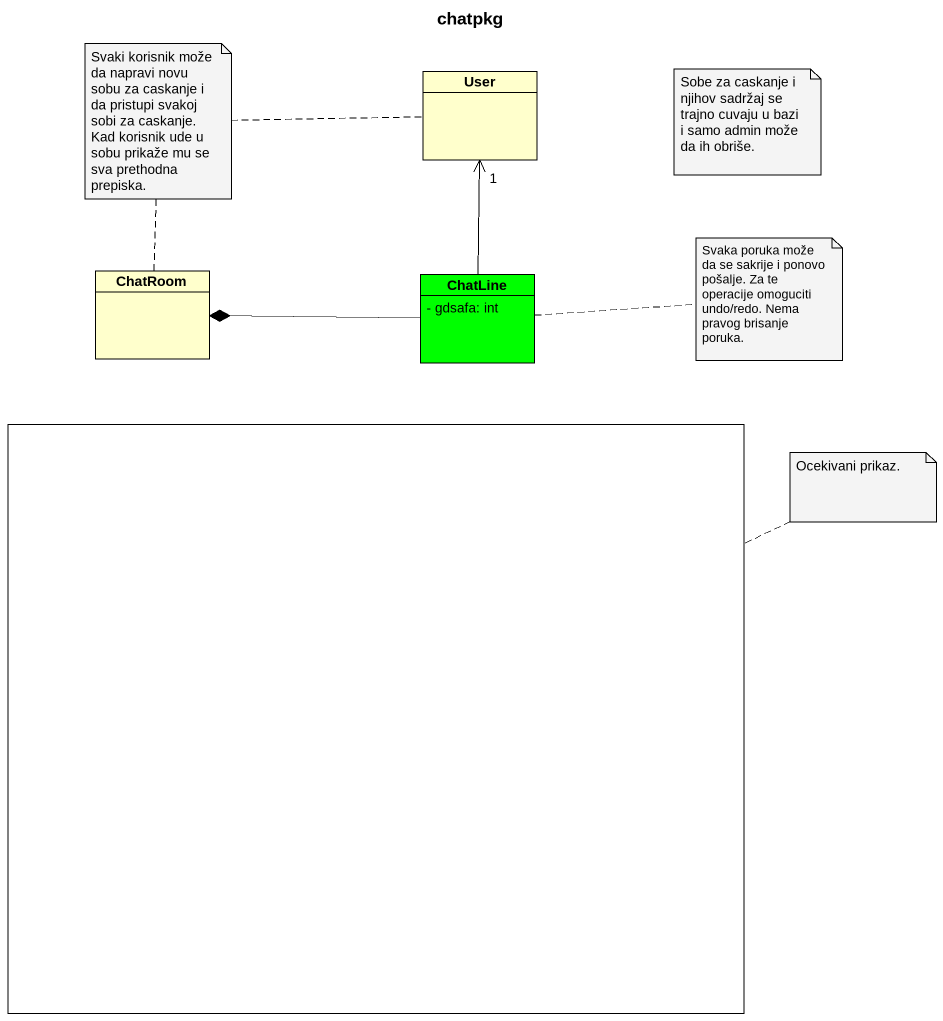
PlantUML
@startuml
title chatpkg
allowmixing
hide circle
hide empty members
skinparam classAttributeIconSize 0
class User
class ChatRoom
class ChatLine #00FF00 {
  - gdsafa: int
}
rectangle " " as rectangle1
ChatLine -up-> "1" User
ChatLine -left-* ChatRoom
note as N1
  Svaki korisnik može da napravi novu sobu za caskanje i da pristupi svakoj sobi za caskanje. Kad korisnik ude u sobu prikaže mu se sva prethodna prepiska.
end note
N1 .. ChatRoom
N1 .. User
note as N2
  Sobe za caskanje i njihov sadržaj se trajno cuvaju u bazi i samo admin može da ih obriše.
end note
note right of ChatLine : Svaka poruka može da se sakrije i ponovo pošalje. Za te operacije omoguciti undo/redo. Nema pravog brisanje poruka.
note right of rectangle1 : Ocekivani prikaz.
@enduml
